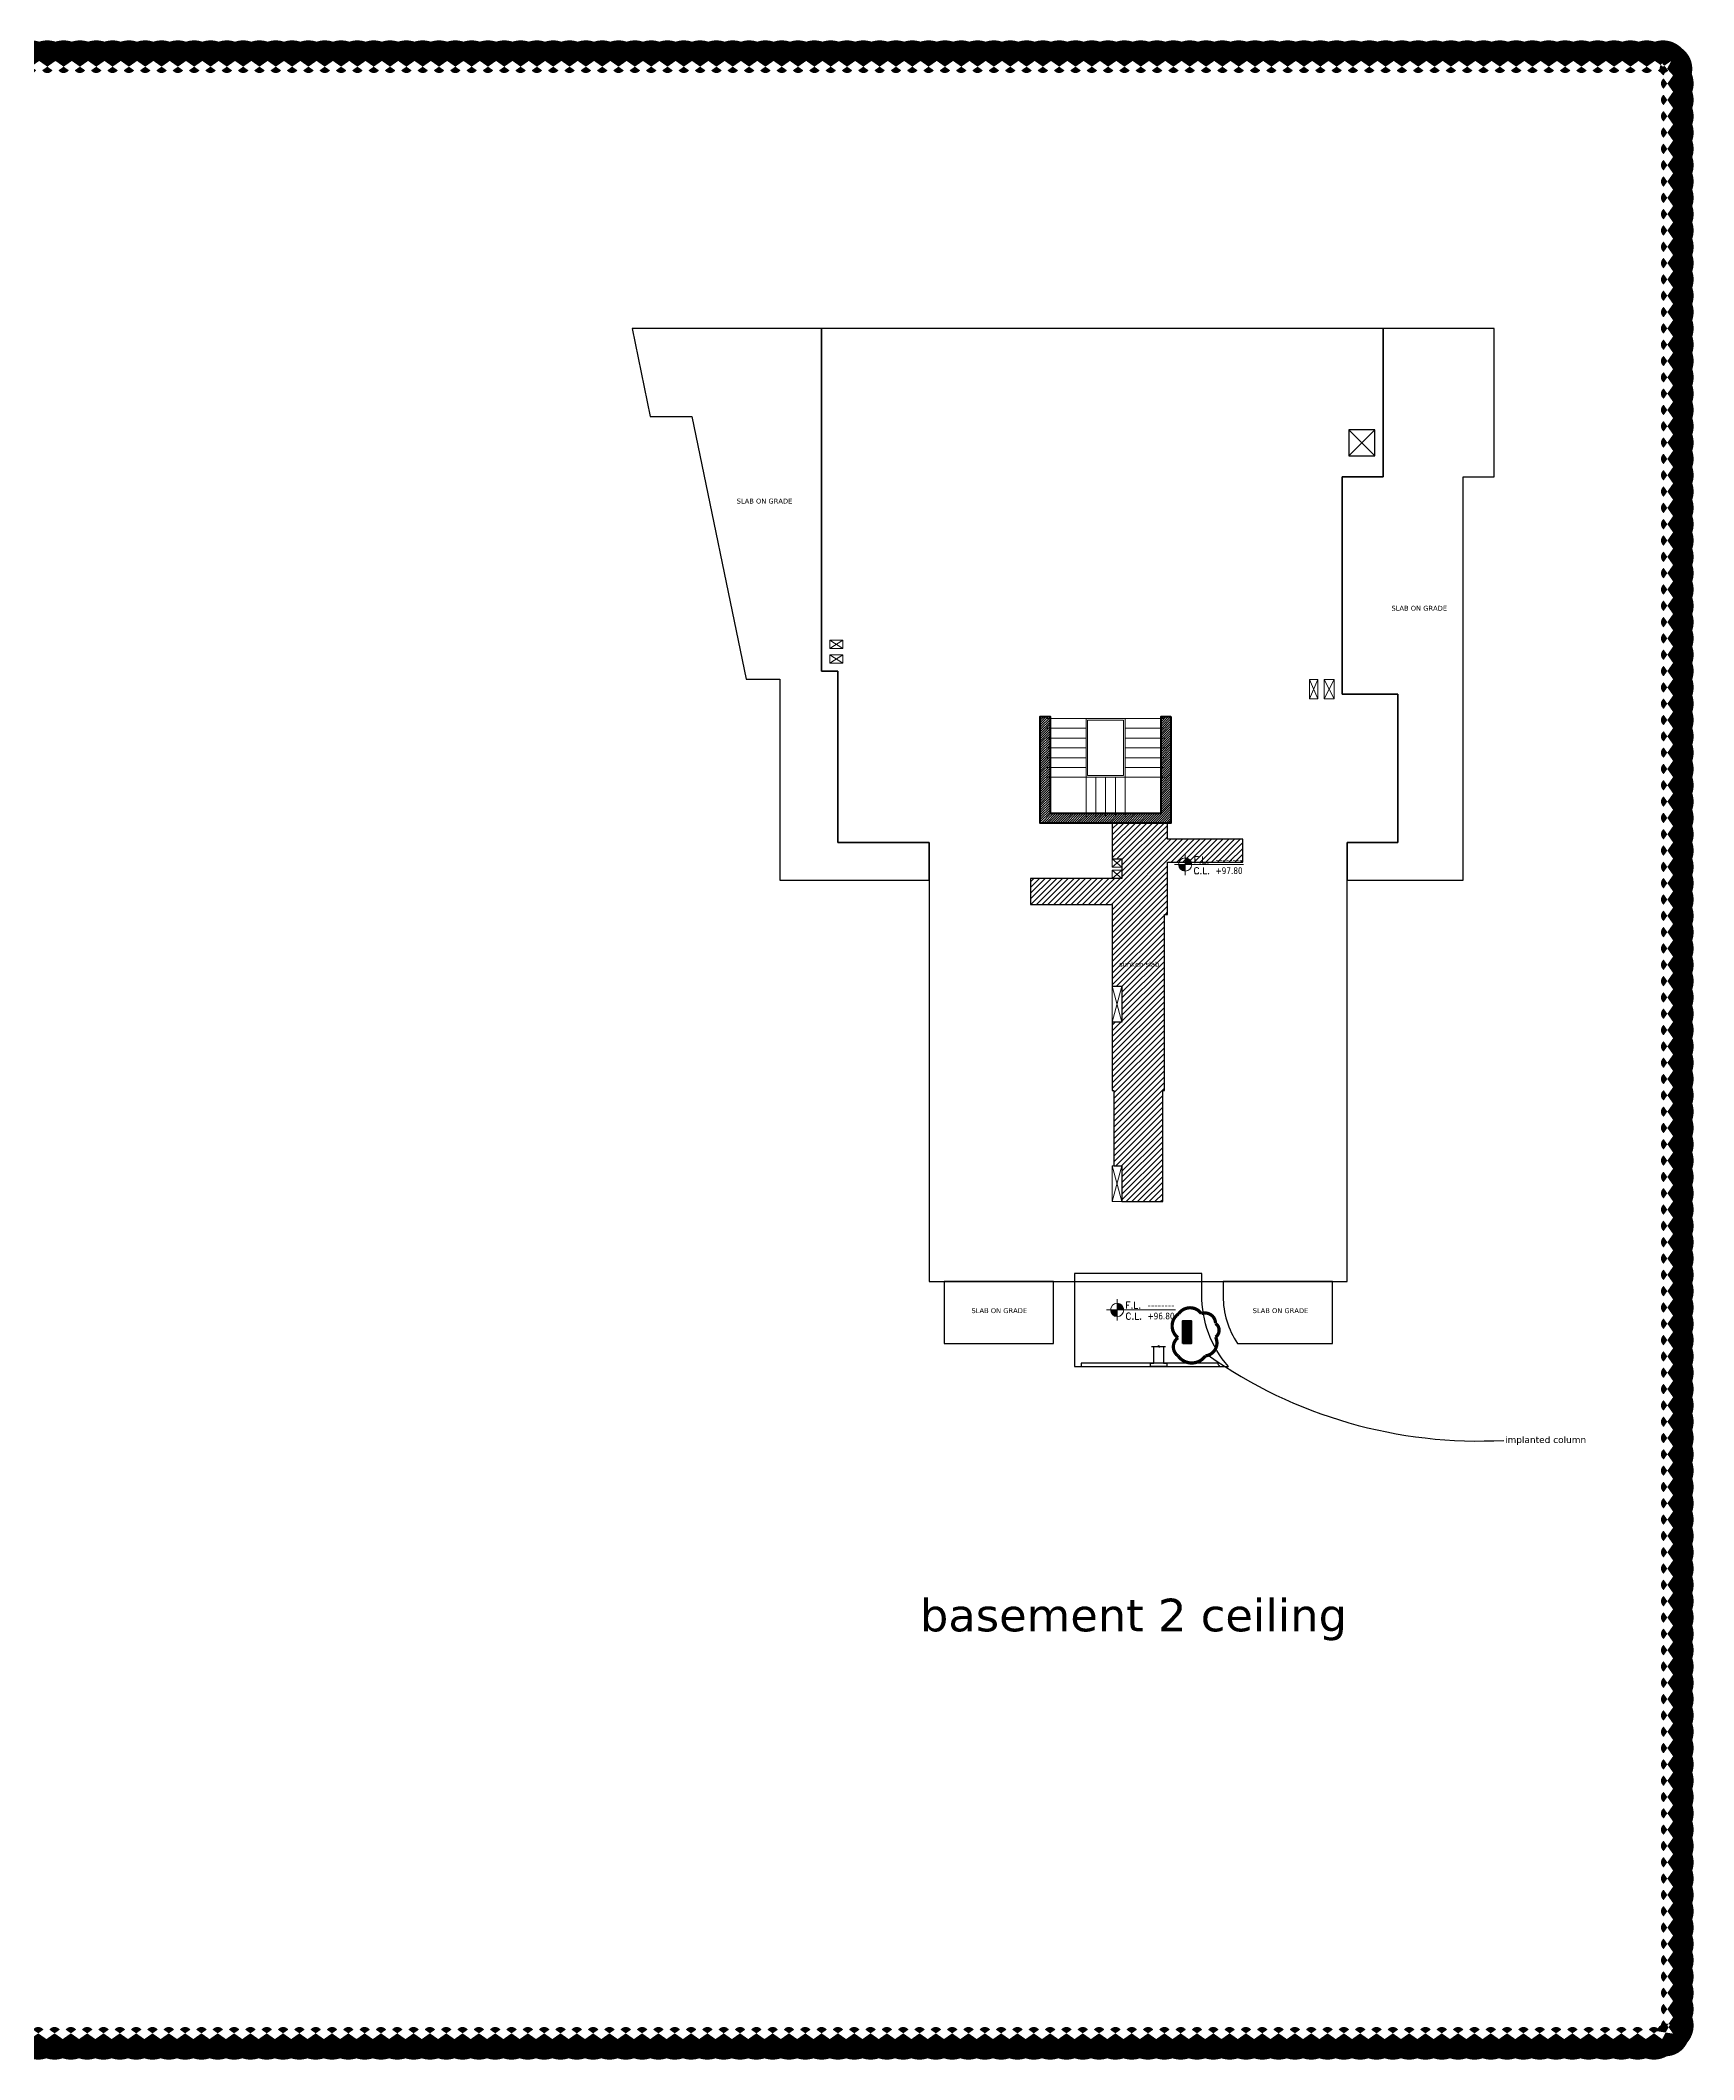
# Model space of a CAD drawing. Header units: inches. Extents: x -48 to 777, y -156 to 510.
# Drawn here: x 411.5 to 462.2, y 204.8 to 266.6 of the extents above; entities that cross this region are included whole.
import ezdxf
from ezdxf.enums import TextEntityAlignment as Align

# ---------------------------------------------------------------- set-up
doc = ezdxf.new("R2010")
doc.units = ezdxf.units.IN
doc.header["$MEASUREMENT"] = 0
doc.linetypes.add('NUHA', pattern=[1.45, 0.75, -0.25, 0.2, -0.25])
for name, color, linetype, lineweight in [('A-PILLARS', 1, 'Continuous', 60), ('A-SIGNS1', 20, 'Continuous', 15), ('A-SIGNS2', 30, 'Continuous', 15), ('A-STAIRS', 135, 'Continuous', 20), ('A-TEXT', 50, 'Continuous', 15), ('D-METAL', 156, 'Continuous', 20), ('H-PILLARS', 61, 'Continuous', 5), ('str-shaft', 1, 'Continuous', 5)]:
    doc.layers.add(name, color=color, linetype=linetype, lineweight=lineweight)
doc.layers.add('HH-GREY', color=253, linetype='Continuous', lineweight=5, true_color=0x828282)
for name, color, linetype in [('str-basement1-slab', 5, 'Continuous'), ('str-basement2', 5, 'Continuous'), ('str-COL-TAG-100', 1, 'Continuous'), ('str-sunken-slabs', 5, 'Continuous'), ('str-walls', 5, 'Continuous')]:
    doc.layers.add(name, color=color, linetype=linetype)
doc.styles.add('ROMAND', font='verdana.ttf')
doc.styles.add('ROMANS', font='romans__.ttf', dxfattribs={"height": 0.14})

# ---------------------------------------------------------------- blocks, each defined once
blk = doc.blocks.new('GXFHGCGFCD')
at = {"layer": 'A-SIGNS1', "linetype": 'NUHA'}
h = blk.add_hatch(color=256, dxfattribs=at)
h.paths.add_polyline_path([(90.382, 61.33), (90.382, 61.17), (90.542, 61.17, 0.414214)])
h.paths.add_polyline_path([(90.382, 61.17), (90.222, 61.17, 0.414214), (90.382, 61.01)])
at = {"layer": 'A-SIGNS1'}
for p, q in [((90.126, 61.17), (91.79, 61.17)), ((90.382, 60.914), (90.382, 61.426))]:
    blk.add_line(p, q, dxfattribs=at)
blk.add_circle((90.382, 61.17), 0.16, dxfattribs=at)
blk = doc.blocks.new('DGXFHXFGDFD')
at = {"layer": 'A-SIGNS1'}
blk.add_blockref('GXFHGCGFCD', (0, 0), dxfattribs=at)
at = {"layer": 'A-SIGNS2', "linetype": 'NUHA', "style": 'ROMANS'}
for s, p in [('C.L.', (90.583, 60.941)), ('F.L.', (90.583, 61.203))]:
    blk.add_text(s, height=0.16, dxfattribs=at).set_placement(p)
at = {"layer": 'A-SIGNS2', "style": 'ROMANS', "width": 0.910135, "flags": 4}
for tag, p, p2 in [('NIV.BETON', (91.116, 60.941), (91.79, 60.941)), ('NIV.FINI', (91.116, 61.203), (91.79, 61.203))]:
    blk.add_attdef(tag, text='', height=0.16, dxfattribs=at).set_placement(p, p2, align=Align.FIT)

msp = doc.modelspace()

# ---------------------------------------------------------------- hatches: boundary and pattern name
at = {"layer": 'H-PILLARS'}
h = msp.add_hatch(dxfattribs=at)
h.set_pattern_fill('ANSI31', color=256, scale=0.2, angle=270)
h.paths.add_polyline_path([(446.5458, 226.70688), (446.5458, 227.40688), (446.7958, 227.40688), (446.7958, 226.70688)])
at = {"layer": 'HH-GREY'}
h = msp.add_hatch(dxfattribs=at)
h.set_pattern_fill('ANSI31', color=256)
h.set_pattern_definition([(45, (55, 0), (-0.088388348, 0.088388348), [])])
h.paths.add_polyline_path([(446.07678, 242.15688), (446.07678, 242.65688), (444.37678, 242.65688), (444.37678, 241.55688), (444.67678, 241.55688), (444.67678, 241.30688), (444.67678, 240.95688), (441.87678, 240.95688), (441.87678, 240.15688), (444.37678, 240.15688), (444.37678, 239.85688), (444.37678, 238.85688), (444.37678, 237.65688), (444.67678, 237.65688), (444.67678, 236.55688), (444.37678, 236.55688), (444.37678, 234.45688), (444.42678, 234.45688), (444.42678, 233.45688), (444.42678, 232.15688), (444.67678, 232.15688), (444.67678, 231.05688), (445.92678, 231.05688), (445.92678, 233.45688), (445.92678, 234.45688), (445.97678, 234.45688), (445.97678, 238.85688), (445.97678, 239.85688), (446.07678, 239.85688), (446.07678, 241.45688), (448.37678, 241.45688), (448.37678, 242.15688)])
at = {"layer": 'str-walls'}
h = msp.add_hatch(dxfattribs=at)
h.set_pattern_fill('ANSI31', color=8, scale=0.4)
h.set_pattern_definition([(45, (-154, 1e-10), (-0.035355339, 0.035355339), [])])
h.paths.add_polyline_path([(442.47678, 245.91845), (442.47678, 242.95845), (445.87678, 242.95845), (445.87678, 245.91845), (446.17678, 245.91845), (446.17678, 242.65688), (442.17679, 242.65686), (442.17677, 245.91845)])

# ---------------------------------------------------------------- linework, layer by layer
at = {"color": 6, "const_width": 1}
msp.add_lwpolyline([(410.72744, 205.39667, 0.52056705), (411.22744, 205.39667, 0.52056705), (411.72744, 205.39667, 0.52056705), (412.22744, 205.39667, 0.52056705), (412.72744, 205.39667, 0.52056705), (413.22744, 205.39667, 0.52056705), (413.72744, 205.39667, 0.52056705), (414.22744, 205.39667, 0.52056705), (414.72744, 205.39667, 0.52056705), (415.22744, 205.39667, 0.52056705), (415.72744, 205.39667, 0.52056705), (416.22744, 205.39667, 0.52056705), (416.72744, 205.39667, 0.52056705), (417.22744, 205.39667, 0.52056705), (417.72744, 205.39667, 0.52056705), (418.22744, 205.39667, 0.52056705), (418.72744, 205.39667, 0.52056705), (419.22744, 205.39667, 0.52056705), (419.72744, 205.39667, 0.52056705), (420.22744, 205.39667, 0.52056705), (420.72744, 205.39667, 0.52056705), (421.22744, 205.39667, 0.52056705), (421.72744, 205.39667, 0.52056705), (422.22744, 205.39667, 0.52056705), (422.72744, 205.39667, 0.52056705), (423.22744, 205.39667, 0.52056705), (423.72744, 205.39667, 0.52056705), (424.22744, 205.39667, 0.52056705), (424.72744, 205.39667, 0.52056705), (425.22744, 205.39667, 0.52056705), (425.72744, 205.39667, 0.52056705), (426.22744, 205.39667, 0.52056705), (426.72744, 205.39667, 0.52056705), (427.22744, 205.39667, 0.52056705), (427.72744, 205.39667, 0.52056705), (428.22744, 205.39667, 0.52056705), (428.72744, 205.39667, 0.52056705), (429.22744, 205.39667, 0.52056705), (429.72744, 205.39667, 0.52056705), (430.22744, 205.39667, 0.52056705), (430.72744, 205.39667, 0.52056705), (431.22744, 205.39667, 0.52056705), (431.72744, 205.39667, 0.52056705), (432.22744, 205.39667, 0.52056705), (432.72744, 205.39667, 0.52056705), (433.22744, 205.39667, 0.52056705), (433.72744, 205.39667, 0.52056705), (434.22744, 205.39667, 0.52056705), (434.72744, 205.39667, 0.52056705), (435.22744, 205.39667, 0.52056705), (435.72744, 205.39667, 0.52056705), (436.22744, 205.39667, 0.52056705), (436.72744, 205.39667, 0.52056705), (437.22744, 205.39667, 0.52056705), (437.72744, 205.39667, 0.52056705), (438.22744, 205.39667, 0.52056705), (438.72744, 205.39667, 0.52056705), (439.22744, 205.39667, 0.52056705), (439.72744, 205.39667, 0.52056705), (440.22744, 205.39667, 0.52056705), (440.72744, 205.39667, 0.52056705), (441.22744, 205.39667, 0.52056705), (441.72744, 205.39667, 0.52056705), (442.22744, 205.39667, 0.52056705), (442.72744, 205.39667, 0.52056705), (443.22744, 205.39667, 0.52056705), (443.72744, 205.39667, 0.52056705), (444.22744, 205.39667, 0.52056705), (444.72744, 205.39667, 0.52056705), (445.22744, 205.39667, 0.52056705), (445.72744, 205.39667, 0.52056705), (446.22744, 205.39667, 0.52056705), (446.72744, 205.39667, 0.52056705), (447.22744, 205.39667, 0.52056705), (447.72744, 205.39667, 0.52056705), (448.22744, 205.39667, 0.52056705), (448.72744, 205.39667, 0.52056705), (449.22744, 205.39667, 0.52056705), (449.72744, 205.39667, 0.52056705), (450.22744, 205.39667, 0.52056705), (450.72744, 205.39667, 0.52056705), (451.22744, 205.39667, 0.52056705), (451.72744, 205.39667, 0.52056705), (452.22744, 205.39667, 0.52056705), (452.72744, 205.39667, 0.52056705), (453.22744, 205.39667, 0.52056705), (453.72744, 205.39667, 0.52056705), (454.22744, 205.39667, 0.52056705), (454.72744, 205.39667, 0.52056705), (455.22744, 205.39667, 0.52056705), (455.72744, 205.39667, 0.52056705), (456.22744, 205.39667, 0.52056705), (456.72744, 205.39667, 0.52056705), (457.22744, 205.39667, 0.52056705), (457.72744, 205.39667, 0.52056705), (458.22744, 205.39667, 0.52056705), (458.72744, 205.39667, 0.52056705), (459.22744, 205.39667, 0.52056705), (459.72744, 205.39667, 0.52056705), (460.22744, 205.39667, 0.52056705), (460.72744, 205.39667, 0.52056705), (461.22744, 205.39667, 0.52056705), (461.56136, 205.56275, 0.52056705), (461.56136, 206.06275, 0.52056705), (461.56136, 206.56275, 0.52056705), (461.56136, 207.06275, 0.52056705), (461.56136, 207.56275, 0.52056705), (461.56136, 208.06275, 0.52056705), (461.56136, 208.56275, 0.52056705), (461.56136, 209.06275, 0.52056705), (461.56136, 209.56275, 0.52056705), (461.56136, 210.06275, 0.52056705), (461.56136, 210.56275, 0.52056705), (461.56136, 211.06275, 0.52056705), (461.56136, 211.56275, 0.52056705), (461.56136, 212.06275, 0.52056705), (461.56136, 212.56275, 0.52056705), (461.56136, 213.06275, 0.52056705), (461.56136, 213.56275, 0.52056705), (461.56136, 214.06275, 0.52056705), (461.56136, 214.56275, 0.52056705), (461.56136, 215.06275, 0.52056705), (461.56136, 215.56275, 0.52056705), (461.56136, 216.06275, 0.52056705), (461.56136, 216.56275, 0.52056705), (461.56136, 217.06275, 0.52056705), (461.56136, 217.56275, 0.52056705), (461.56136, 218.06275, 0.52056705), (461.56136, 218.56275, 0.52056705), (461.56136, 219.06275, 0.52056705), (461.56136, 219.56275, 0.52056705), (461.56136, 220.06275, 0.52056705), (461.56136, 220.56275, 0.52056705), (461.56136, 221.06275, 0.52056705), (461.56136, 221.56275, 0.52056705), (461.56136, 222.06275, 0.52056705), (461.56136, 222.56275, 0.52056705), (461.56136, 223.06275, 0.52056705), (461.56136, 223.56275, 0.52056705), (461.56136, 224.06275, 0.52056705), (461.56136, 224.56275, 0.52056705), (461.56136, 225.06275, 0.52056705), (461.56136, 225.56275, 0.52056705), (461.56136, 226.06275, 0.52056705), (461.56136, 226.56275, 0.52056705), (461.56136, 227.06275, 0.52056705), (461.56136, 227.56275, 0.52056705), (461.56136, 228.06275, 0.52056705), (461.56136, 228.56275, 0.52056705), (461.56136, 229.06275, 0.52056705), (461.56136, 229.56275, 0.52056705), (461.56136, 230.06275, 0.52056705), (461.56136, 230.56275, 0.52056705), (461.56136, 231.06275, 0.52056705), (461.56136, 231.56275, 0.52056705), (461.56136, 232.06275, 0.52056705), (461.56136, 232.56275, 0.52056705), (461.56136, 233.06275, 0.52056705), (461.56136, 233.56275, 0.52056705), (461.56136, 234.06275, 0.52056705), (461.56136, 234.56275, 0.52056705), (461.56136, 235.06275, 0.52056705), (461.56136, 235.56275, 0.52056705), (461.56136, 236.06275, 0.52056705), (461.56136, 236.56275, 0.52056705), (461.56136, 237.06275, 0.52056705), (461.56136, 237.56275, 0.52056705), (461.56136, 238.06275, 0.52056705), (461.56136, 238.56275, 0.52056705), (461.56136, 239.06275, 0.52056705), (461.56136, 239.56275, 0.52056705), (461.56136, 240.06275, 0.52056705), (461.56136, 240.56275, 0.52056705), (461.56136, 241.06275, 0.52056705), (461.56136, 241.56275, 0.52056705), (461.56136, 242.06275, 0.52056705), (461.56136, 242.56275, 0.52056705), (461.56136, 243.06275, 0.52056705), (461.56136, 243.56275, 0.52056705), (461.56136, 244.06275, 0.52056705), (461.56136, 244.56275, 0.52056705), (461.56136, 245.06275, 0.52056705), (461.56136, 245.56275, 0.52056705), (461.56136, 246.06275, 0.52056705), (461.56136, 246.56275, 0.52056705), (461.56136, 247.06275, 0.52056705), (461.56136, 247.56275, 0.52056705), (461.56136, 248.06275, 0.52056705), (461.56136, 248.56275, 0.52056705), (461.56136, 249.06275, 0.52056705), (461.56136, 249.56275, 0.52056705), (461.56136, 250.06275, 0.52056705), (461.56136, 250.56275, 0.52056705), (461.56136, 251.06275, 0.52056705), (461.56136, 251.56275, 0.52056705), (461.56136, 252.06275, 0.52056705), (461.56136, 252.56275, 0.52056705), (461.56136, 253.06275, 0.52056705), (461.56136, 253.56275, 0.52056705), (461.56136, 254.06275, 0.52056705), (461.56136, 254.56275, 0.52056705), (461.56136, 255.06275, 0.52056705), (461.56136, 255.56275, 0.52056705), (461.56136, 256.06275, 0.52056705), (461.56136, 256.56275, 0.52056705), (461.56136, 257.06275, 0.52056705), (461.56136, 257.56275, 0.52056705), (461.56136, 258.06275, 0.52056705), (461.56136, 258.56275, 0.52056705), (461.56136, 259.06275, 0.52056705), (461.56136, 259.56275, 0.52056705), (461.56136, 260.06275, 0.52056705), (461.56136, 260.56275, 0.52056705), (461.56136, 261.06275, 0.52056705), (461.56136, 261.56275, 0.52056705), (461.56136, 262.06275, 0.52056705), (461.56136, 262.56275, 0.52056705), (461.56136, 263.06275, 0.52056705), (461.56136, 263.56275, 0.52056705), (461.56136, 264.06275, 0.52056705), (461.56136, 264.56275, 0.52056705), (461.56136, 265.06275, 0.52056705), (461.56136, 265.56275, 0.52056705), (461.5054, 266.00679, 0.52056705), (461.0054, 266.00679, 0.52056705), (460.5054, 266.00679, 0.52056705), (460.0054, 266.00679, 0.52056705), (459.5054, 266.00679, 0.52056705), (459.0054, 266.00679, 0.52056705), (458.5054, 266.00679, 0.52056705), (458.0054, 266.00679, 0.52056705), (457.5054, 266.00679, 0.52056705), (457.0054, 266.00679, 0.52056705), (456.5054, 266.00679, 0.52056705), (456.0054, 266.00679, 0.52056705), (455.5054, 266.00679, 0.52056705), (455.0054, 266.00679, 0.52056705), (454.5054, 266.00679, 0.52056705), (454.0054, 266.00679, 0.52056705), (453.5054, 266.00679, 0.52056705), (453.0054, 266.00679, 0.52056705), (452.5054, 266.00679, 0.52056705), (452.0054, 266.00679, 0.52056705), (451.5054, 266.00679, 0.52056705), (451.0054, 266.00679, 0.52056705), (450.5054, 266.00679, 0.52056705), (450.0054, 266.00679, 0.52056705), (449.5054, 266.00679, 0.52056705), (449.0054, 266.00679, 0.52056705), (448.5054, 266.00679, 0.52056705), (448.0054, 266.00679, 0.52056705), (447.5054, 266.00679, 0.52056705), (447.0054, 266.00679, 0.52056705), (446.5054, 266.00679, 0.52056705), (446.0054, 266.00679, 0.52056705), (445.5054, 266.00679, 0.52056705), (445.0054, 266.00679, 0.52056705), (444.5054, 266.00679, 0.52056705), (444.0054, 266.00679, 0.52056705), (443.5054, 266.00679, 0.52056705), (443.0054, 266.00679, 0.52056705), (442.5054, 266.00679, 0.52056705), (442.0054, 266.00679, 0.52056705), (441.5054, 266.00679, 0.52056705), (441.0054, 266.00679, 0.52056705), (440.5054, 266.00679, 0.52056705), (440.0054, 266.00679, 0.52056705), (439.5054, 266.00679, 0.52056705), (439.0054, 266.00679, 0.52056705), (438.5054, 266.00679, 0.52056705), (438.0054, 266.00679, 0.52056705), (437.5054, 266.00679, 0.52056705), (437.0054, 266.00679, 0.52056705), (436.5054, 266.00679, 0.52056705), (436.0054, 266.00679, 0.52056705), (435.5054, 266.00679, 0.52056705), (435.0054, 266.00679, 0.52056705), (434.5054, 266.00679, 0.52056705), (434.0054, 266.00679, 0.52056705), (433.5054, 266.00679, 0.52056705), (433.0054, 266.00679, 0.52056705), (432.5054, 266.00679, 0.52056705), (432.0054, 266.00679, 0.52056705), (431.5054, 266.00679, 0.52056705), (431.0054, 266.00679, 0.52056705), (430.5054, 266.00679, 0.52056705), (430.0054, 266.00679, 0.52056705), (429.5054, 266.00679, 0.52056705), (429.0054, 266.00679, 0.52056705), (428.5054, 266.00679, 0.52056705), (428.0054, 266.00679, 0.52056705), (427.5054, 266.00679, 0.52056705), (427.0054, 266.00679, 0.52056705), (426.5054, 266.00679, 0.52056705), (426.0054, 266.00679, 0.52056705), (425.5054, 266.00679, 0.52056705), (425.0054, 266.00679, 0.52056705), (424.5054, 266.00679, 0.52056705), (424.0054, 266.00679, 0.52056705), (423.5054, 266.00679, 0.52056705), (423.0054, 266.00679, 0.52056705), (422.5054, 266.00679, 0.52056705), (422.0054, 266.00679, 0.52056705), (421.5054, 266.00679, 0.52056705), (421.0054, 266.00679, 0.52056705), (420.5054, 266.00679, 0.52056705), (420.0054, 266.00679, 0.52056705), (419.5054, 266.00679, 0.52056705), (419.0054, 266.00679, 0.52056705), (418.5054, 266.00679, 0.52056705), (418.0054, 266.00679, 0.52056705), (417.5054, 266.00679, 0.52056705), (417.0054, 266.00679, 0.52056705), (416.5054, 266.00679, 0.52056705), (416.0054, 266.00679, 0.52056705), (415.5054, 266.00679, 0.52056705), (415.0054, 266.00679, 0.52056705), (414.5054, 266.00679, 0.52056705), (414.0054, 266.00679, 0.52056705), (413.5054, 266.00679, 0.52056705), (413.0054, 266.00679, 0.52056705), (412.5054, 266.00679, 0.52056705), (412.0054, 266.00679, 0.52056705), (411.5054, 266.00679, 0.52056705), (411.0054, 266.00679, 0.52056705)], format="xyb", dxfattribs=at)
at = {"color": 6, "const_width": 0.1}
msp.add_lwpolyline([(446.39704, 226.3296, 0.52056705), (447.23462, 226.3296, 0.52056705), (447.54587, 226.90465, 0.52056705), (447.54587, 227.32324, 0.52056705), (447.11023, 227.62304, 0.52056705), (446.41861, 227.62304, 0.52056705), (446.39704, 226.8843, 0.52056705)], format="xyb", close=True, dxfattribs=at)
at = {"color": 6}
msp.add_arc((455.60045, 238.09218), 14.37156, 234.8033443, 273.0941868, dxfattribs=at)
at = {"layer": 'A-PILLARS'}
for points in [[(446.17678, 245.91845), (446.17678, 242.65688), (442.17678, 242.65688), (442.17678, 245.91845), (442.47678, 245.91845), (442.47678, 242.95845), (445.87678, 242.95845), (445.87678, 245.91845)], [(446.5458, 226.70688), (446.5458, 227.40688), (446.7958, 227.40688), (446.7958, 226.70688)]]:
    msp.add_lwpolyline(points, close=True, dxfattribs=at)
at = {"layer": 'A-STAIRS'}
for p, q in [((443.57678, 244.05845), (443.57678, 242.85845)), ((443.87678, 244.05845), (443.87678, 242.85845)), ((444.17678, 244.05845), (444.17678, 242.85845)), ((444.47678, 244.05845), (444.47678, 242.85845)), ((444.77678, 244.05845), (444.77678, 242.85845))]:
    msp.add_line(p, q, dxfattribs=at)
for points in [[(442.37678, 245.85845), (443.57678, 245.85845)], [(443.57678, 244.05845), (443.57678, 245.74595)], [(445.97678, 245.85845), (444.77678, 245.85845)], [(442.37678, 245.55845), (443.57678, 245.55845)], [(442.37678, 245.25845), (443.57678, 245.25845)], [(445.97678, 245.55845), (444.77678, 245.55845)], [(445.97678, 245.25845), (444.77678, 245.25845)], [(442.37678, 244.95845), (443.57678, 244.95845)], [(442.37678, 244.65845), (443.57678, 244.65845)], [(445.97678, 244.95845), (444.77678, 244.95845)], [(445.97678, 244.65845), (444.77678, 244.65845)], [(442.37678, 244.35845), (443.57678, 244.35845)], [(442.37678, 244.05845), (443.57678, 244.05845)], [(445.97678, 244.35845), (444.77678, 244.35845)], [(445.97678, 244.05845), (444.77678, 244.05845)]]:
    msp.add_lwpolyline(points, dxfattribs=at)
at = {"layer": 'D-METAL'}
for points in [[(443.57678, 245.85845), (444.77678, 245.85845), (444.77678, 244.05845), (443.57678, 244.05845)], [(443.62678, 245.80845), (444.72678, 245.80845), (444.72678, 244.10845), (443.62678, 244.10845)]]:
    msp.add_lwpolyline(points, close=True, dxfattribs=at)
at = {"layer": 'str-basement1-slab'}
msp.add_lwpolyline([(435.47678, 255.1083), (435.47678, 247.30845), (435.97678, 247.30845), (435.97678, 242.05688), (438.77678, 242.05688), (438.77678, 228.60688), (451.57678, 228.60688), (451.57678, 242.05688), (453.12678, 242.05688), (453.12678, 246.60861), (451.42678, 246.60862), (451.4268, 253.26855), (452.67689, 253.26854), (452.67682, 257.80831), (435.47678, 257.80848), (435.47678, 255.1083), (435.47678, 255.1083), (435.47678, 257.80848)], dxfattribs=at)
at = {"layer": 'str-basement2'}
for p, q in [((452.42647, 254.7083), (451.62647, 253.91144)), ((451.62647, 254.7083), (452.42647, 253.9083))]:
    msp.add_line(p, q, dxfattribs=at)
for points in [[(435.97678, 247.30845), (435.47678, 247.30845), (435.47678, 255.1083), (435.47678, 257.80848), (429.67027, 257.80848), (430.22728, 255.10831), (431.5036, 255.10831), (433.16287, 247.06472), (434.19984, 247.06472), (434.19984, 240.90688), (438.77678, 240.90688), (438.77678, 242.05688), (435.97678, 242.05688)], [(451.62647, 253.9083), (452.42647, 253.9083), (452.42647, 254.7083), (451.62647, 254.7083)], [(442.57678, 228.55688), (442.57678, 228.60688), (439.22678, 228.60688), (439.22678, 226.70688), (442.57678, 226.70688)]]:
    msp.add_lwpolyline(points, close=True, dxfattribs=at)
for points in [[(435.47678, 255.1083), (435.47678, 247.30845), (435.97678, 247.30845), (435.97678, 242.05688), (438.77678, 242.05688), (438.77678, 228.60688), (451.57678, 228.60688), (451.57678, 242.05688), (453.12678, 242.05688), (453.12678, 246.60861), (451.42678, 246.60862), (451.4268, 253.26855), (452.67689, 253.26854), (452.67682, 257.80831), (435.47678, 257.80848), (435.47678, 255.1083), (435.47678, 255.1083), (435.47678, 257.80848)], [(452.67689, 253.26855), (451.4268, 253.26855), (451.42678, 246.60862), (453.12678, 246.60861), (453.12678, 242.05688), (451.57678, 242.05688), (451.57678, 240.9073), (455.12678, 240.9073), (455.12678, 253.26855), (456.07675, 253.26855), (456.07675, 257.80831), (452.67686, 257.80831), (452.67686, 253.26855), (452.67689, 253.26855)], [(446.07678, 242.15688), (446.07678, 242.65688), (444.37678, 242.65688), (444.37678, 241.55688), (444.67678, 241.55688), (444.67678, 241.30688), (444.67678, 241.30688), (444.67678, 240.95688), (441.87678, 240.95688), (441.87678, 240.15688), (444.37678, 240.15688), (444.37678, 239.85688), (444.37678, 238.85688), (444.37678, 237.65688), (444.67678, 237.65688), (444.67678, 236.55688), (444.37678, 236.55688), (444.37678, 234.45688), (444.42678, 234.45688), (444.42678, 233.45688), (444.42678, 232.15688), (444.67678, 232.15688), (444.67678, 231.05688), (445.92678, 231.05688), (445.92678, 233.45688), (445.92678, 234.45688), (445.97678, 234.45688), (445.97678, 238.85688), (445.97678, 239.85688), (446.07678, 239.85688), (446.07678, 241.45688), (448.37678, 241.45688), (448.37678, 242.15688), (446.07678, 242.15688)], [(445.94965, 226.62029), (445.94965, 226.10688), (446.04965, 226.10942), (446.04965, 226.00688), (445.54965, 226.00688), (445.54965, 226.10688), (445.64974, 226.10688), (445.64974, 226.62029)], [(445.58626, 226.62029), (445.78517, 226.62029), (445.80988, 226.645), (445.80988, 226.59557), (445.8346, 226.62029), (446.00731, 226.62029)]]:
    msp.add_lwpolyline(points, dxfattribs=at)
for points in [[(447.12678, 228.20688), (447.12678, 228.85688), (443.22678, 228.85688), (443.22678, 226.00688), (447.9396, 226.00688, -0.18642956)], [(451.12678, 228.60688), (447.77678, 228.60688), (447.77678, 228.55688), (447.77678, 228.15688, 0.14844577), (448.21779, 226.70688), (451.12678, 226.70688)], [(447.60189, 226.10688), (443.42678, 226.10688), (443.42678, 226.00688), (447.67863, 226.00688, -0.00913494)]]:
    msp.add_lwpolyline(points, format="xyb", close=True, dxfattribs=at)
at = {"layer": 'str-COL-TAG-100'}
for points in [[(445.94965, 226.62029), (445.94965, 226.10688), (446.04965, 226.10942), (446.04965, 226.00688), (445.54965, 226.00688), (445.54965, 226.10688), (445.64974, 226.10688), (445.64974, 226.62029)], [(445.58626, 226.62029), (445.78517, 226.62029), (445.80988, 226.645), (445.80988, 226.59557), (445.8346, 226.62029), (446.00731, 226.62029)]]:
    msp.add_lwpolyline(points, dxfattribs=at)
at = {"layer": 'str-shaft'}
for p, q in [((451.62647, 254.7083), (452.42647, 253.9083)), ((452.42647, 254.7083), (451.62647, 253.91144)), ((436.12678, 248.25845), (435.72678, 248.00845)), ((435.72678, 248.25845), (436.12678, 248.00845)), ((436.12678, 247.80845), (435.72678, 247.55845)), ((435.72678, 247.80845), (436.12678, 247.55845)), ((450.67678, 247.05844), (450.42678, 246.45845)), ((450.67678, 246.45845), (450.42678, 247.05844)), ((450.87678, 246.45845), (451.17678, 247.05844)), ((451.17678, 246.45845), (450.87678, 247.05844)), ((444.67678, 241.55688), (444.37678, 241.30688)), ((444.67678, 241.30688), (444.37678, 241.55688)), ((444.67678, 241.20688), (444.37678, 240.95688)), ((444.37678, 241.20688), (444.67678, 240.95688)), ((444.67678, 237.65688), (444.37678, 236.55688)), ((444.67678, 236.55688), (444.37678, 237.65688)), ((444.67678, 232.15688), (444.37678, 231.05688)), ((444.67678, 231.05688), (444.37678, 232.15688))]:
    msp.add_line(p, q, dxfattribs=at)
for points in [[(451.62647, 253.9083), (452.42647, 253.9083), (452.42647, 254.7083), (451.62647, 254.7083)], [(436.12678, 248.00845), (435.72678, 248.00845), (435.72678, 248.25845), (436.12678, 248.25845)], [(436.12678, 247.80845), (435.72678, 247.80845), (435.72678, 247.55845), (436.12678, 247.55845)], [(450.42678, 246.45845), (450.67678, 246.45845), (450.67678, 247.05844), (450.42678, 247.05844)], [(450.87678, 246.45845), (451.17678, 246.45845), (451.17678, 247.05844), (450.87678, 247.05844)], [(444.67678, 241.55688), (444.37678, 241.55688), (444.37678, 241.30688), (444.67678, 241.30688)], [(444.67678, 241.20688), (444.37678, 241.20688), (444.37678, 240.95688), (444.67678, 240.95688)], [(444.67678, 237.65688), (444.37678, 237.65688), (444.37678, 236.55688), (444.67678, 236.55688)], [(444.67678, 232.15688), (444.37678, 232.15688), (444.37678, 231.05688), (444.67678, 231.05688)]]:
    msp.add_lwpolyline(points, close=True, dxfattribs=at)
at = {"layer": 'str-sunken-slabs'}
for points in [[(435.97678, 247.30845), (435.47678, 247.30845), (435.47678, 255.1083), (435.47678, 257.80848), (429.67027, 257.80848), (430.22728, 255.10831), (431.5036, 255.10831), (433.16287, 247.06472), (434.19984, 247.06472), (434.19984, 240.90688), (438.77678, 240.90688), (438.77678, 242.05688), (435.97678, 242.05688)], [(442.57678, 228.55688), (442.57678, 228.60688), (439.22678, 228.60688), (439.22678, 226.70688), (442.57678, 226.70688)]]:
    msp.add_lwpolyline(points, close=True, dxfattribs=at)
for points in [[(452.67689, 253.26855), (451.4268, 253.26855), (451.42678, 246.60862), (453.12678, 246.60861), (453.12678, 242.05688), (451.57678, 242.05688), (451.57678, 240.9073), (455.12678, 240.9073), (455.12678, 253.26855), (456.07675, 253.26855), (456.07675, 257.80831), (452.67686, 257.80831), (452.67686, 253.26855), (452.67689, 253.26855)], [(446.07678, 242.15688), (446.07678, 242.65688), (444.37678, 242.65688), (444.37678, 241.55688), (444.67678, 241.55688), (444.67678, 241.30688), (444.67678, 241.30688), (444.67678, 240.95688), (441.87678, 240.95688), (441.87678, 240.15688), (444.37678, 240.15688), (444.37678, 239.85688), (444.37678, 238.85688), (444.37678, 237.65688), (444.67678, 237.65688), (444.67678, 236.55688), (444.37678, 236.55688), (444.37678, 234.45688), (444.42678, 234.45688), (444.42678, 233.45688), (444.42678, 232.15688), (444.67678, 232.15688), (444.67678, 231.05688), (445.92678, 231.05688), (445.92678, 233.45688), (445.92678, 234.45688), (445.97678, 234.45688), (445.97678, 238.85688), (445.97678, 239.85688), (446.07678, 239.85688), (446.07678, 241.45688), (448.37678, 241.45688), (448.37678, 242.15688), (446.07678, 242.15688)]]:
    msp.add_lwpolyline(points, dxfattribs=at)
for points in [[(447.12678, 228.20688), (447.12678, 228.85688), (443.22678, 228.85688), (443.22678, 226.00688), (447.9396, 226.00688, -0.18642956)], [(451.12678, 228.60688), (447.77678, 228.60688), (447.77678, 228.55688), (447.77678, 228.15688, 0.14844577), (448.21779, 226.70688), (451.12678, 226.70688)], [(447.60189, 226.10688), (443.42678, 226.10688), (443.42678, 226.00688), (447.67863, 226.00688, -0.00913494)]]:
    msp.add_lwpolyline(points, format="xyb", close=True, dxfattribs=at)
at = {"layer": 'str-walls'}
msp.add_lwpolyline([(442.47678, 245.91845), (442.47678, 242.95845), (445.87678, 242.95845), (445.87678, 245.91845), (446.17678, 245.91845), (446.17678, 242.65688), (442.17679, 242.65686), (442.17677, 245.91845)], close=True, dxfattribs=at)

# ---------------------------------------------------------------- block references
at = {"layer": 'A-SIGNS1'}
ref = msp.add_blockref('DGXFHXFGDFD', (332.08451, 163.87057), dxfattribs=dict(at, xscale=1.267200000000003, yscale=1.267200000000003, zscale=1.267200000000003))
ref.add_attrib('NIV.FINI', '--------', dxfattribs={"layer": 'A-SIGNS2', "height": 0.202752, "style": 'ROMAND', "width": 0.817278}).set_placement((447.54653, 241.42718), (448.37449, 241.42718), align=Align.FIT)
ref.add_attrib('NIV.BETON', '+97.80', dxfattribs={"layer": 'A-SIGNS2', "height": 0.202752, "style": 'ROMAND', "width": 0.797031}).set_placement((447.54653, 241.09542), (448.37449, 241.09542), align=Align.FIT)
ref = msp.add_blockref('DGXFHXFGDFD', (330.00026, 150.22307), dxfattribs=dict(at, xscale=1.267200000000003, yscale=1.267200000000003, zscale=1.267200000000003))
ref.add_attrib('NIV.FINI', '--------', dxfattribs={"layer": 'A-SIGNS2', "height": 0.202752, "style": 'ROMAND', "width": 0.817278}).set_placement((445.46228, 227.77968), (446.29025, 227.77968), align=Align.FIT)
ref.add_attrib('NIV.BETON', '+96.80', dxfattribs={"layer": 'A-SIGNS2', "height": 0.202752, "style": 'ROMAND', "width": 0.797031}).set_placement((445.46228, 227.44791), (446.29025, 227.44791), align=Align.FIT)
at = {"layer": 'str-basement2'}
ref = msp.add_blockref('DGXFHXFGDFD', (332.08451, 163.87057), dxfattribs=dict(at, xscale=1.267200000000003, yscale=1.267200000000003, zscale=1.267200000000003))
ref.add_attrib('NIV.FINI', '--------', dxfattribs={"layer": 'A-SIGNS2', "height": 0.202752, "style": 'ROMAND', "width": 0.817278}).set_placement((447.54653, 241.42718), (448.37449, 241.42718), align=Align.FIT)
ref.add_attrib('NIV.BETON', '+97.80', dxfattribs={"layer": 'A-SIGNS2', "height": 0.202752, "style": 'ROMAND', "width": 0.797031}).set_placement((447.54653, 241.09542), (448.37449, 241.09542), align=Align.FIT)

# ---------------------------------------------------------------- texts
at = {"color": 6, "attachment_point": 9, "style": 'ROMAND'}
for s, insert, char_height, width in [('implanted column', (458.89904, 223.60265), 0.2, 4.9894444), ('basement 2 ceiling', (451.57273, 217.60457), 1, 24.9472222)]:
    msp.add_mtext(s, dxfattribs=dict(at, insert=insert, char_height=char_height, width=width))
at = {"layer": 'A-TEXT', "char_height": 0.15, "width": 2.3447222, "attachment_point": 1, "style": 'ROMAND'}
for s, insert in [('SLAB ON GRADE ', (432.87434, 252.59601)), ('SLAB ON GRADE ', (452.93353, 249.31266)), ('sunken slab', (444.59269, 238.40391)), ('SLAB ON GRADE ', (440.06833, 227.7903)), ('SLAB ON GRADE ', (448.68261, 227.7903))]:
    msp.add_mtext(s, dxfattribs=dict(at, insert=insert))
at = {"layer": 'str-basement2', "char_height": 0.15, "width": 2.3447222, "attachment_point": 1, "style": 'ROMAND'}
for s, insert in [('SLAB ON GRADE ', (432.87434, 252.59601)), ('SLAB ON GRADE ', (452.93353, 249.31266)), ('sunken slab', (444.59269, 238.40391)), ('SLAB ON GRADE ', (448.68261, 227.7903))]:
    msp.add_mtext(s, dxfattribs=dict(at, insert=insert))

doc.saveas('drawing.dxf')
